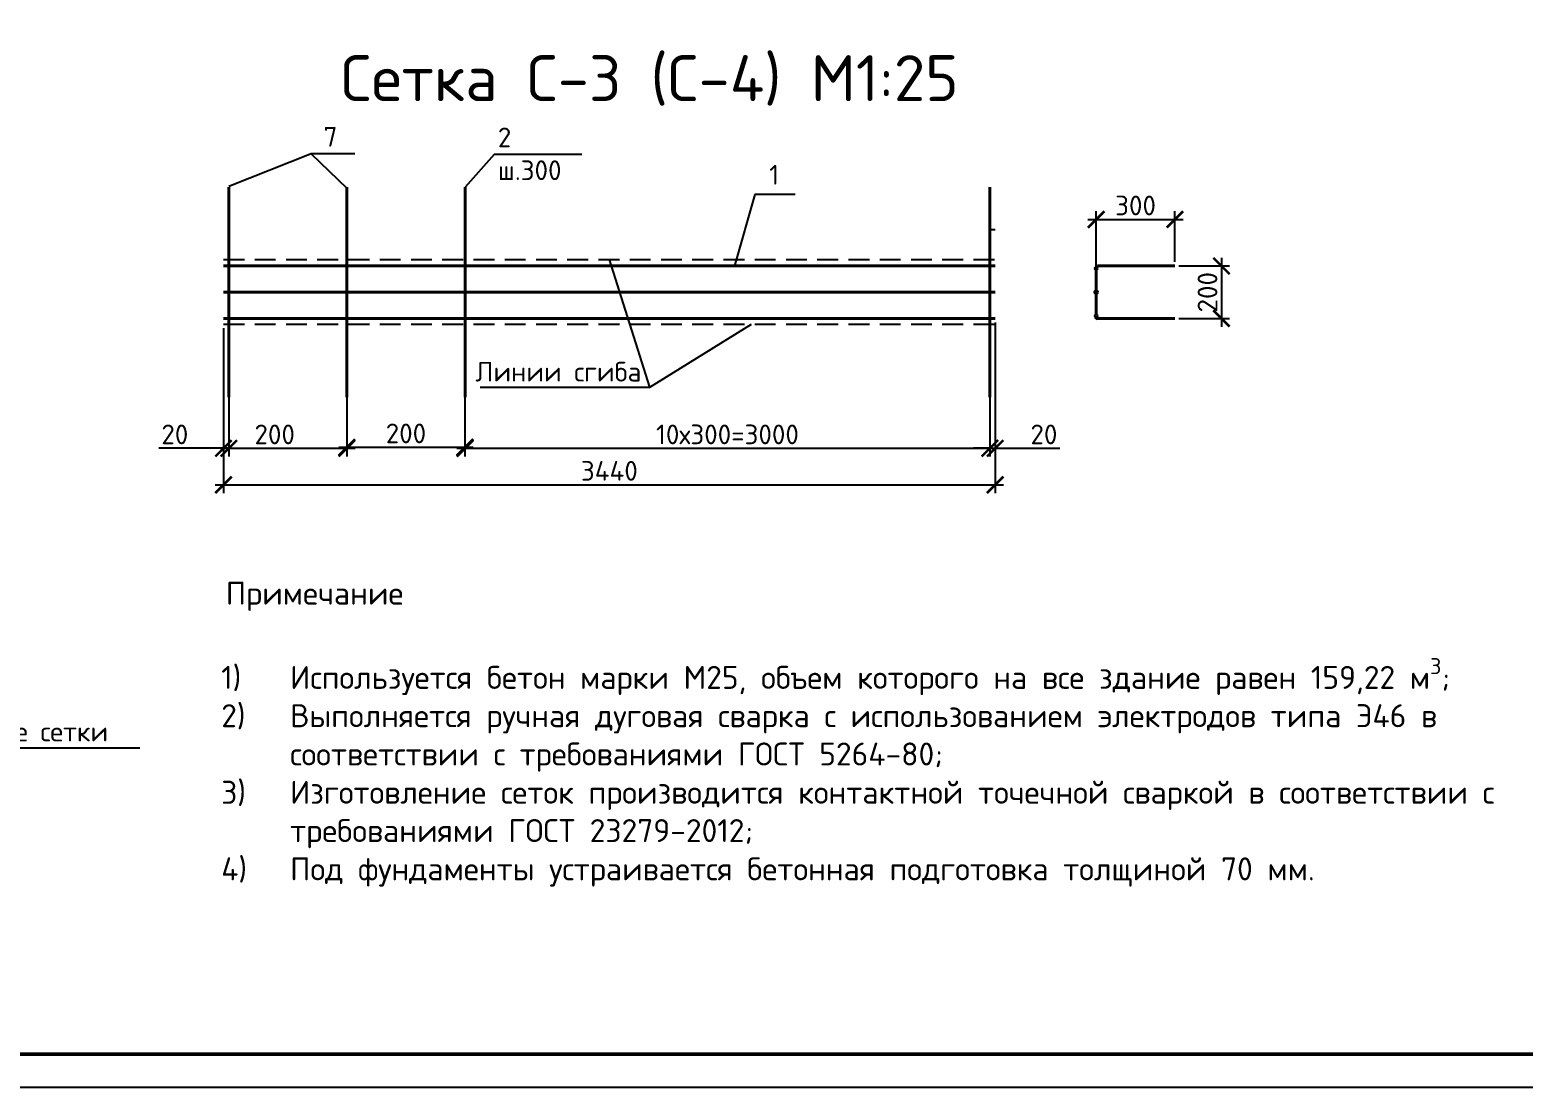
# Model space of a CAD drawing. Header units: millimetres. Extents: x -258556 to -95372, y 16759 to 83599.
# Drawn here: x -127601.2 to -127373.7, y 41411.4 to 41572.5 of the extents above; entities that cross this region are included whole.
import ezdxf

# ---------------------------------------------------------------- set-up
doc = ezdxf.new("R2010")
doc.units = ezdxf.units.MM
doc.header["$LTSCALE"] = 0.5
doc.linetypes.add('DASHED2', pattern=[9.525, 6.35, -3.175])
for name, color, linetype, lineweight in [('0.25-STAMP', 10, 'Continuous', 25), ('0.3-STAMP', 7, 'Continuous', 30), ('ТОЛСТЫЕ', 1, 'Continuous', 50), ('Толстый', 7, 'Continuous', 40)]:
    doc.layers.add(name, color=color, linetype=linetype, lineweight=lineweight)
for name, color, linetype in [('Пунктир', 7, 'DASHED2'), ('текст', 7, 'Continuous'), ('тонкие', 7, 'Continuous'), ('Тонкий', 7, 'Continuous')]:
    doc.layers.add(name, color=color, linetype=linetype)
doc.styles.add('Наклонный3.5', font='isocpeur.ttf', dxfattribs={"height": 3})
doc.dimstyles.new('СТРОИТЕЛЬНЫЙ', dxfattribs={"dimtxt": 3.5, "dimasz": 2.5, "dimexe": 1.25, "dimexo": 0.625, "dimtad": 1, "dimdec": 0, "dimlfac": 100, "dimdsep": 46, "dimtxsty": 'Наклонный3.5', "dimblk1": 'ARCHTICK', "dimblk2": 'ARCHTICK', "dimsah": 1, "dimcen": 0, "dimdle": 1.25, "dimadec": 0, "dimazin": 0, "dimtfac": 0.75, "dimtdec": 0, "dimtmove": 0, "dimatfit": 3, "dimldrblk": 'ARCHTICK', "dimfxl": 1, "dimtolj": 1, "dimtzin": 0, "dimarcsym": 0})

# ---------------------------------------------------------------- blocks, each defined once
blk = doc.blocks.new('_ArchTick')
at = {"color": 0, "linetype": 'ByBlock', "const_width": 0.15}
blk.add_lwpolyline([(-0.5, -0.5), (0.5, 0.5)], dxfattribs=at)
blk = doc.blocks.new('*D974')
at = {"layer": 'Defpoints', "color": 0, "transparency": 16777216}
for p in [(-127534.93, 41516.5), (-127454.93, 41516.5), (-127454.93, 41508.72)]:
    blk.add_point(p, dxfattribs=at)
at = {"layer": 'тонкие', "color": 0, "lineweight": -2, "transparency": 16777216}
for p, q in [((-127534.93, 41515.88), (-127534.93, 41507.47)), ((-127454.93, 41515.88), (-127454.93, 41507.47)), ((-127536.18, 41508.72), (-127453.68, 41508.72))]:
    blk.add_line(p, q, dxfattribs=at)
at = {"layer": 'тонкие', "color": 0, "lineweight": -2, "transparency": 16777216, "xscale": 2.5, "yscale": 2.5, "zscale": 2.5, "rotation": 180}
blk.add_blockref('_ArchTick', (-127534.93, 41508.72), dxfattribs=at)
at = {"layer": 'тонкие', "color": 0, "lineweight": -2, "transparency": 16777216, "xscale": 2.5, "yscale": 2.5, "zscale": 2.5}
blk.add_blockref('_ArchTick', (-127454.93, 41508.72), dxfattribs=at)
at = {"layer": 'тонкие', "color": 0, "transparency": 16777216, "insert": (-127494.93, 41510.84), "char_height": 3, "attachment_point": 5, "style": 'Наклонный3.5'}
blk.add_mtext('\\A1;10х300=3000', dxfattribs=at)
blk = doc.blocks.new('*D975')
at = {"layer": 'Defpoints', "color": 0, "transparency": 16777216}
for p in [(-127552.93, 41517.9), (-127534.93, 41517.9), (-127552.93, 41508.87)]:
    blk.add_point(p, dxfattribs=at)
at = {"layer": 'тонкие', "color": 0, "lineweight": -2, "transparency": 16777216}
for p, q in [((-127552.93, 41517.28), (-127552.93, 41507.62)), ((-127534.93, 41517.28), (-127534.93, 41507.62)), ((-127533.68, 41508.87), (-127554.18, 41508.87))]:
    blk.add_line(p, q, dxfattribs=at)
at = {"layer": 'тонкие', "color": 0, "lineweight": -2, "transparency": 16777216, "xscale": 2.5, "yscale": 2.5, "zscale": 2.5, "rotation": 180}
blk.add_blockref('_ArchTick', (-127552.93, 41508.87), dxfattribs=at)
at = {"layer": 'тонкие', "color": 0, "lineweight": -2, "transparency": 16777216, "xscale": 2.5, "yscale": 2.5, "zscale": 2.5}
blk.add_blockref('_ArchTick', (-127534.93, 41508.87), dxfattribs=at)
at = {"layer": 'тонкие', "color": 0, "transparency": 16777216, "insert": (-127543.93, 41510.99), "char_height": 3, "attachment_point": 5, "style": 'Наклонный3.5'}
blk.add_mtext('\\A1;200', dxfattribs=at)
blk = doc.blocks.new('*D976')
at = {"layer": 'Defpoints', "color": 0, "transparency": 16777216}
for p in [(-127570.93, 41516.5), (-127552.93, 41517.9), (-127552.93, 41508.72)]:
    blk.add_point(p, dxfattribs=at)
at = {"layer": 'тонкие', "color": 0, "lineweight": -2, "transparency": 16777216}
for p, q in [((-127552.93, 41517.28), (-127552.93, 41507.47)), ((-127570.93, 41515.88), (-127570.93, 41507.47)), ((-127572.18, 41508.72), (-127551.68, 41508.72))]:
    blk.add_line(p, q, dxfattribs=at)
at = {"layer": 'тонкие', "color": 0, "lineweight": -2, "transparency": 16777216, "xscale": 2.5, "yscale": 2.5, "zscale": 2.5, "rotation": 180}
blk.add_blockref('_ArchTick', (-127570.93, 41508.72), dxfattribs=at)
at = {"layer": 'тонкие', "color": 0, "lineweight": -2, "transparency": 16777216, "xscale": 2.5, "yscale": 2.5, "zscale": 2.5}
blk.add_blockref('_ArchTick', (-127552.93, 41508.72), dxfattribs=at)
at = {"layer": 'тонкие', "color": 0, "transparency": 16777216, "insert": (-127563.93, 41510.84), "char_height": 3, "attachment_point": 5, "style": 'Наклонный3.5'}
blk.add_mtext('\\A1;200', dxfattribs=at)
blk = doc.blocks.new('*D977')
at = {"layer": 'Defpoints', "color": 0, "transparency": 16777216}
for p in [(-127571.73, 41527.65), (-127570.93, 41517.9), (-127571.73, 41508.72)]:
    blk.add_point(p, dxfattribs=at)
at = {"layer": 'тонкие', "color": 0, "lineweight": -2, "transparency": 16777216}
for p, q in [((-127571.73, 41527.02), (-127571.73, 41507.47)), ((-127570.93, 41517.28), (-127570.93, 41507.47)), ((-127571.73, 41508.72), (-127581.58, 41508.72)), ((-127570.93, 41508.72), (-127571.73, 41508.72)), ((-127570.93, 41508.72), (-127568.43, 41508.72))]:
    blk.add_line(p, q, dxfattribs=at)
at = {"layer": 'тонкие', "color": 0, "lineweight": -2, "transparency": 16777216, "xscale": 2.5, "yscale": 2.5, "zscale": 2.5}
blk.add_blockref('_ArchTick', (-127571.73, 41508.72), dxfattribs=at)
at = {"layer": 'тонкие', "color": 0, "lineweight": -2, "transparency": 16777216, "xscale": 2.5, "yscale": 2.5, "zscale": 2.5, "rotation": 180}
blk.add_blockref('_ArchTick', (-127570.93, 41508.72), dxfattribs=at)
at = {"layer": 'тонкие', "color": 0, "transparency": 16777216, "insert": (-127579.15, 41510.84), "char_height": 3, "attachment_point": 5, "style": 'Наклонный3.5'}
blk.add_mtext('\\A1;20', dxfattribs=at)
blk = doc.blocks.new('*D978')
at = {"layer": 'Defpoints', "color": 0, "transparency": 16777216}
for p in [(-127454.13, 41528.5), (-127454.93, 41517.9), (-127454.13, 41508.72)]:
    blk.add_point(p, dxfattribs=at)
at = {"layer": 'тонкие', "color": 0, "lineweight": -2, "transparency": 16777216}
for p, q in [((-127454.13, 41527.88), (-127454.13, 41507.47)), ((-127454.93, 41517.28), (-127454.93, 41507.47)), ((-127454.93, 41508.72), (-127457.43, 41508.72)), ((-127454.93, 41508.72), (-127454.13, 41508.72)), ((-127454.13, 41508.72), (-127444.28, 41508.72))]:
    blk.add_line(p, q, dxfattribs=at)
at = {"layer": 'тонкие', "color": 0, "lineweight": -2, "transparency": 16777216, "xscale": 2.5, "yscale": 2.5, "zscale": 2.5}
blk.add_blockref('_ArchTick', (-127454.93, 41508.72), dxfattribs=at)
at = {"layer": 'тонкие', "color": 0, "lineweight": -2, "transparency": 16777216, "xscale": 2.5, "yscale": 2.5, "zscale": 2.5, "rotation": 180}
blk.add_blockref('_ArchTick', (-127454.13, 41508.72), dxfattribs=at)
at = {"layer": 'тонкие', "color": 0, "transparency": 16777216, "insert": (-127446.7, 41510.84), "char_height": 3, "attachment_point": 5, "style": 'Наклонный3.5'}
blk.add_mtext('\\A1;20', dxfattribs=at)
blk = doc.blocks.new('*D979')
at = {"layer": 'Defpoints', "color": 0, "transparency": 16777216}
for p in [(-127454.13, 41528.5), (-127571.73, 41510.12), (-127454.13, 41503.16)]:
    blk.add_point(p, dxfattribs=at)
at = {"layer": 'тонкие', "color": 0, "lineweight": -2, "transparency": 16777216}
for p, q in [((-127454.13, 41527.88), (-127454.13, 41501.91)), ((-127571.73, 41509.49), (-127571.73, 41501.91)), ((-127572.98, 41503.16), (-127452.88, 41503.16))]:
    blk.add_line(p, q, dxfattribs=at)
at = {"layer": 'тонкие', "color": 0, "lineweight": -2, "transparency": 16777216, "xscale": 2.5, "yscale": 2.5, "zscale": 2.5, "rotation": 180}
blk.add_blockref('_ArchTick', (-127571.73, 41503.16), dxfattribs=at)
at = {"layer": 'тонкие', "color": 0, "lineweight": -2, "transparency": 16777216, "xscale": 2.5, "yscale": 2.5, "zscale": 2.5}
blk.add_blockref('_ArchTick', (-127454.13, 41503.16), dxfattribs=at)
at = {"layer": 'тонкие', "color": 0, "transparency": 16777216, "insert": (-127512.93, 41505.29), "char_height": 3, "attachment_point": 5, "style": 'Наклонный3.5'}
blk.add_mtext('\\A1;3440', dxfattribs=at)
blk = doc.blocks.new('*D980')
at = {"layer": 'Defpoints', "color": 0, "transparency": 16777216}
for p in [(-127426.74, 41543.59), (-127426.74, 41536.5), (-127438.74, 41535.3)]:
    blk.add_point(p, dxfattribs=at)
at = {"layer": 'тонкие', "color": 0, "lineweight": -2, "transparency": 16777216}
for p, q in [((-127439.99, 41543.59), (-127425.49, 41543.59)), ((-127438.74, 41535.93), (-127438.74, 41544.84)), ((-127426.74, 41537.13), (-127426.74, 41544.84))]:
    blk.add_line(p, q, dxfattribs=at)
at = {"layer": 'тонкие', "color": 0, "lineweight": -2, "transparency": 16777216, "xscale": 2.5, "yscale": 2.5, "zscale": 2.5, "rotation": 180}
blk.add_blockref('_ArchTick', (-127438.74, 41543.59), dxfattribs=at)
at = {"layer": 'тонкие', "color": 0, "lineweight": -2, "transparency": 16777216, "xscale": 2.5, "yscale": 2.5, "zscale": 2.5}
blk.add_blockref('_ArchTick', (-127426.74, 41543.59), dxfattribs=at)
at = {"layer": 'тонкие', "color": 0, "transparency": 16777216, "insert": (-127432.74, 41545.72), "char_height": 3, "attachment_point": 5, "style": 'Наклонный3.5'}
blk.add_mtext('\\A1;300', dxfattribs=at)
blk = doc.blocks.new('*D981')
at = {"layer": 'Defpoints', "color": 0, "transparency": 16777216}
for p in [(-127426.74, 41536.5), (-127426.74, 41528.5), (-127419.65, 41528.5)]:
    blk.add_point(p, dxfattribs=at)
at = {"layer": 'тонкие', "color": 0, "lineweight": -2, "transparency": 16777216}
for p, q in [((-127426.12, 41536.5), (-127418.4, 41536.5)), ((-127419.65, 41537.75), (-127419.65, 41527.25)), ((-127426.12, 41528.5), (-127418.4, 41528.5))]:
    blk.add_line(p, q, dxfattribs=at)
at = {"layer": 'тонкие', "color": 0, "lineweight": -2, "transparency": 16777216, "xscale": 2.5, "yscale": 2.5, "zscale": 2.5}
for p, rotation in [((-127419.65, 41536.5), 90), ((-127419.65, 41528.5), 270)]:
    blk.add_blockref('_ArchTick', p, dxfattribs=dict(at, rotation=rotation))
at = {"layer": 'тонкие', "color": 0, "transparency": 16777216, "insert": (-127421.77, 41532.5), "char_height": 3, "attachment_point": 5, "rotation": 90, "style": 'Наклонный3.5'}
blk.add_mtext('\\A1;200', dxfattribs=at)

msp = doc.modelspace()

# ---------------------------------------------------------------- hatches: boundary and pattern name
at = {"layer": 'Толстый'}
h = msp.add_hatch(color=7, dxfattribs=at)
h.dxf.hatch_style = 1
h.paths.add_polyline_path([(-127438.94354, 41536.10268, 1), (-127438.54354, 41536.10268, 1)])
h.paths.add_polyline_path([(-127438.94354, 41532.50268, 1), (-127438.54354, 41532.50268, 1)])
h.paths.add_polyline_path([(-127438.54354, 41528.90268, 1), (-127438.94354, 41528.90268, 1)])

# ---------------------------------------------------------------- linework, layer by layer
at = {"layer": '0.25-STAMP', "color": 7}
msp.add_lwpolyline([(-127994.22469, 41411.39759), (-127153.22469, 41411.39759), (-127153.22469, 42005.39759), (-127994.22469, 42005.39759), (-127994.22469, 41411.39759)], dxfattribs=at)
at = {"layer": '0.3-STAMP', "color": 7, "lineweight": 50}
msp.add_lwpolyline([(-127974.22469, 41416.39759), (-127158.22469, 41416.39759), (-127158.22469, 42000.39759), (-127974.22469, 42000.39759), (-127974.22469, 41416.39759)], dxfattribs=at)
at = {"layer": 'Пунктир', "color": 7}
for p, q in [((-127571.72518, 41537.47233), (-127454.12518, 41537.47233)), ((-127571.72518, 41527.64846), (-127454.12518, 41527.64846))]:
    msp.add_line(p, q, dxfattribs=at)
at = {"layer": 'ТОЛСТЫЕ', "color": 7}
for centre, start, end in [((-127438.54354, 41536.30268), 90, 180), ((-127438.54354, 41528.70268), 180, 270)]:
    msp.add_arc(centre, 0.2, start, end, dxfattribs=at)
at = {"layer": 'Толстый', "color": 7}
for p, q in [((-127570.92518, 41516.50268), (-127570.92518, 41548.50268)), ((-127552.92518, 41548.50268), (-127552.92518, 41516.50268)), ((-127534.92518, 41548.50268), (-127534.92518, 41516.50268)), ((-127454.92518, 41516.50268), (-127454.92518, 41548.50268)), ((-127454.12518, 41536.50268), (-127571.72518, 41536.50268)), ((-127438.54354, 41536.50268), (-127426.74354, 41536.50268)), ((-127438.74354, 41532.70268), (-127438.74354, 41535.90268)), ((-127454.12518, 41532.50268), (-127571.72518, 41532.50268)), ((-127438.74354, 41529.10268), (-127438.74354, 41532.30268)), ((-127454.12518, 41528.50268), (-127571.72518, 41528.50268)), ((-127438.54354, 41528.50268), (-127426.74354, 41528.50268))]:
    msp.add_line(p, q, dxfattribs=at)
msp.add_circle((-127438.74354, 41532.50268), 0.2, dxfattribs=at)
at = {"layer": 'тонкие', "color": 7}
for p, q in [((-127558.39196, 41553.57959), (-127570.92518, 41548.5959)), ((-127551.71521, 41553.57959), (-127558.39196, 41553.57959)), ((-127558.39196, 41553.57959), (-127552.92518, 41548.34812)), ((-127530.47868, 41553.48638), (-127534.92518, 41548.50268)), ((-127517.12517, 41553.48638), (-127530.47868, 41553.48638)), ((-127490.78375, 41547.41509), (-127493.83748, 41536.50268)), ((-127484.58712, 41547.41509), (-127490.78375, 41547.41509)), ((-127506.73938, 41518.05012), (-127512.92518, 41537.47233)), ((-127506.73938, 41518.05012), (-127491.28973, 41527.64846)), ((-127532.59529, 41518.05012), (-127506.73938, 41518.05012)), ((-127584.48973, 41463.03474), (-127615.58114, 41463.03474))]:
    msp.add_line(p, q, dxfattribs=at)
for centre in [(-127438.74354, 41536.10268), (-127438.74354, 41528.90268)]:
    msp.add_circle(centre, 0.2, dxfattribs=at)
at = {"layer": 'Тонкий', "color": 7}
msp.add_line((-127454.92518, 41542.07116), (-127454.12518, 41542.07116), dxfattribs=at)

# ---------------------------------------------------------------- texts
at = {"layer": 'текст', "color": 7, "insert": (-127575.58099, 41476.75879), "char_height": 3.5, "attachment_point": 1, "style": 'Наклонный3.5'}
msp.add_mtext_dynamic_manual_height_columns('\\A1;\\pxi-3,l4,t4;1)^IИспользуется бетон марки М25, объем которого на все здание равен 159,22 м{\\H0.7x;\\S3^ ;};\\P2)^IВыполняется ручная дуговая сварка с использованием электродов типа Э46 в соответствии с требованиями ГОСТ 5264-80;\\P3)^IИзготовление сеток производится контактной точечной сваркой в соответствии с требованиями ГОСТ 23279-2012;\\P4)^IПод фундаменты устраивается бетонная подготовка толщиной 70 мм.', width=214.5011772, gutter_width=17.5, heights=[0], dxfattribs=at)
at = {"layer": 'тонкие', "color": 7, "attachment_point": 1, "style": 'Наклонный3.5'}
for s, width, insert, char_height in [('7', 5.757603, (-127556.47897, 41557.68145), 3), ('2\\Pш.300', 12.7237746, (-127529.92261, 41557.58823), 3), ('1', 5.3879277, (-127488.56544, 41551.89641), 3), ('Линии сгиба', 54.3003333, (-127533.33865, 41521.89462), 3), ('Примечание', 29.7574801, (-127571.38834, 41488.39633), 3.5), ('Гнутые сетки', 29.7574801, (-127614.72964, 41467.06804), 3)]:
    msp.add_mtext_dynamic_manual_height_columns(s, width=width, gutter_width=17.5, heights=[0], dxfattribs=dict(at, insert=insert, char_height=char_height))
at = {"layer": 'Тонкий', "color": 7, "insert": (-127553.85931, 41568.61954), "char_height": 7, "attachment_point": 1, "style": 'Наклонный3.5'}
msp.add_mtext_dynamic_manual_height_columns('\\pxt16;Сетка С-3 (С-4) М1:25', width=183.1315124, gutter_width=50, heights=[0], dxfattribs=at)

# ---------------------------------------------------------------- dimensions: what is measured, and where the dimension line sits
at = {"layer": 'тонкие', "color": 7}
for base, p1, p2, text, picture, middle in [((-127426.74354, 41543.59367), (-127438.74354, 41535.30268), (-127426.74354, 41536.50268), '300', '*D980', (-127432.74354, 41545.71867)), ((-127571.72518, 41508.71615), (-127570.92518, 41517.90268), (-127571.72518, 41527.64846), '20', '*D977', (-127579.15018, 41510.84115)), ((-127454.12518, 41503.16077), (-127571.72518, 41510.11615), (-127454.12518, 41528.50268), '3440', '*D979', (-127512.92518, 41505.28577)), ((-127454.12518, 41508.71615), (-127454.92518, 41517.90268), (-127454.12518, 41528.50268), '20', '*D978', (-127446.70018, 41510.84115)), ((-127454.92518, 41508.71615), (-127534.92518, 41516.50268), (-127454.92518, 41516.50268), '10х300=3000', '*D974', (-127494.92518, 41510.84115))]:
    dim = msp.add_linear_dim(base=base, p1=p1, p2=p2, text=text, dimstyle='СТРОИТЕЛЬНЫЙ', dxfattribs=at)
    dim.commit()
    dim.dimension.update_dxf_attribs({"geometry": picture, "text_midpoint": middle})
dim = msp.add_linear_dim(base=(-127419.64951, 41528.50268), p1=(-127426.74354, 41536.50268), p2=(-127426.74354, 41528.50268), angle=90, text='200', dimstyle='СТРОИТЕЛЬНЫЙ', dxfattribs=at)
dim.commit()
dim.dimension.update_dxf_attribs({"geometry": '*D981', "text_midpoint": (-127421.77451, 41532.50268)})
for base, p1, picture, middle in [((-127552.92518, 41508.71615), (-127570.92518, 41516.50268), '*D976', (-127563.92518, 41508.71615)), ((-127552.92518, 41508.86615), (-127534.92518, 41517.90268), '*D975', (-127543.92518, 41508.86615))]:
    dim = msp.add_linear_dim(base=base, p1=p1, p2=(-127552.92518, 41517.90268), text='200', dimstyle='СТРОИТЕЛЬНЫЙ', dxfattribs=at)
    dim.commit()
    dim.dimension.update_dxf_attribs({"geometry": picture, "text_midpoint": middle, "dimtype": 160})

doc.saveas('drawing.dxf')
